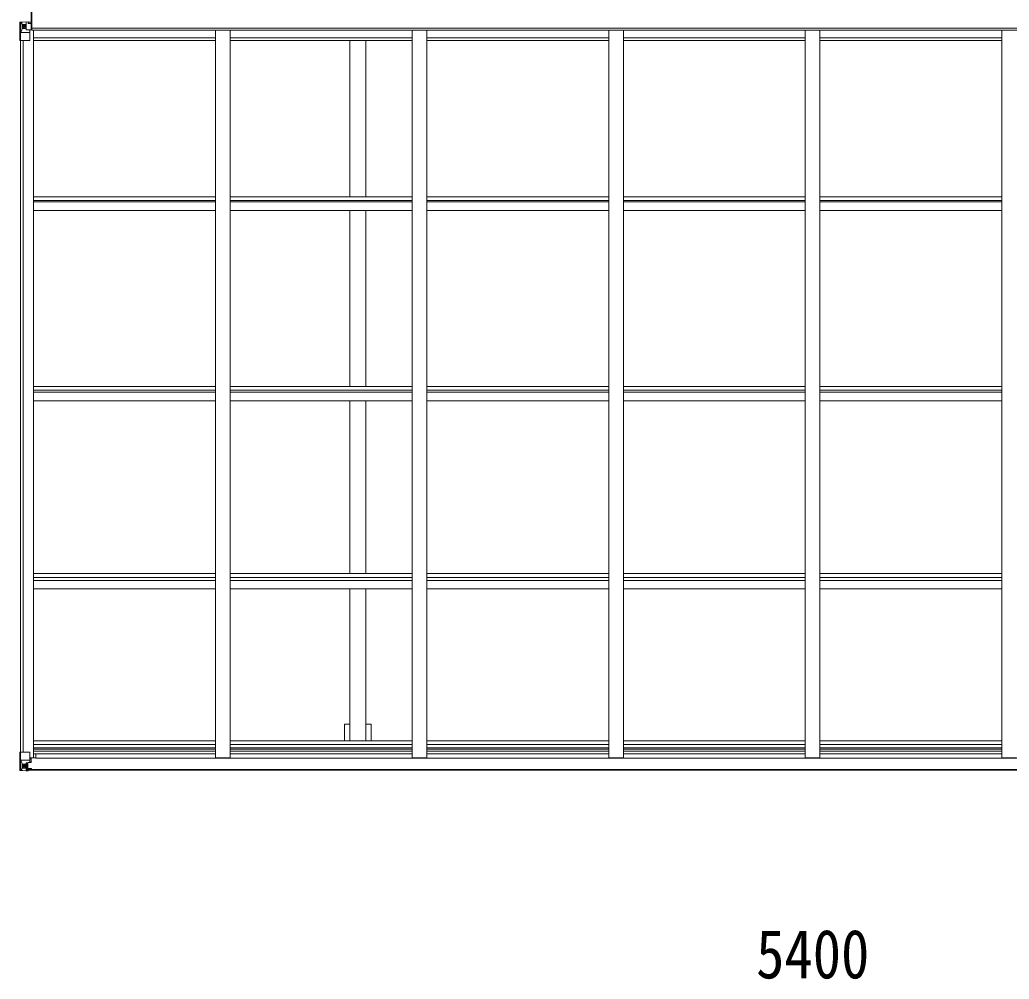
# Model space of a CAD drawing. Units: millimetres at full size; details may follow other scales. Extents: x -9783 to 33754, y -10064 to 6752.
# Drawn here: x 1770 to 5142, y -71 to 3197 of the extents above; entities that cross this region are included whole.
import ezdxf
from ezdxf.enums import TextEntityAlignment as Align

# ---------------------------------------------------------------- set-up
doc = ezdxf.new("R2010")
doc.units = ezdxf.units.MM
doc.header["$LTSCALE"] = 35
for name, color, linetype, lineweight in [('0-1_本体', 4, 'Continuous', 9), ('0-7_合掌部品', 3, 'Continuous', 9), ('0-A_寸法', 6, 'Continuous', 9), ('0-F_PARTS1', 7, 'Continuous', 9)]:
    doc.layers.add(name, color=color, linetype=linetype, lineweight=lineweight)
doc.styles.add('ＭＳ ゴシック', font='')
doc.styles.get('ＭＳ ゴシック').set_extended_font_data('MS Gothic')

msp = doc.modelspace()

# ---------------------------------------------------------------- linework, layer by layer
at = {"layer": '0-1_本体'}
for p, q in [((1798.7, 3188.86), (1809.2, 3188.86)), ((1808.16, 3163.41), (1811.7, 3163.41)), ((7132.7, 3168.81), (1811.7, 3169.09)), ((1811.7, 3165.77), (1811.7, 3162.12)), ((7132.7, 3162.12), (1811.7, 3162.12)), ((1817.2, 3162.12), (1817.2, 682.88)), ((2437.2, 3162.12), (2437.2, 683.3)), ((2487.2, 3162.12), (2487.2, 683.3)), ((3107.2, 3162.12), (3107.2, 683.3)), ((3157.2, 3162.12), (3157.2, 683.3)), ((3777.2, 3162.12), (3777.2, 683.3)), ((3827.2, 3162.12), (3827.2, 683.3)), ((4447.2, 3162.12), (4447.2, 683.3)), ((4497.2, 3162.12), (4497.2, 683.3)), ((5117.2, 3162.12), (5117.2, 683.3)), ((1772.2, 3127.06), (1772.2, 701.97)), ((1781.2, 3127.06), (1781.2, 701.97)), ((1781.9, 3127.06), (1781.9, 701.97)), ((1817.2, 3135.31), (2437.2, 3135.31)), ((1817.2, 3126.19), (2437.2, 3126.19)), ((2487.2, 3135.31), (3107.2, 3135.31)), ((2487.2, 3126.19), (3107.2, 3126.19)), ((2894.7, 3126.19), (2894.7, 2594.37)), ((2949.7, 3126.19), (2949.7, 2594.37)), ((3157.2, 3135.31), (3777.2, 3135.31)), ((3157.2, 3126.19), (3777.2, 3126.19)), ((3827.2, 3135.31), (4447.2, 3135.31)), ((3827.2, 3126.19), (4447.2, 3126.19)), ((4497.2, 3135.31), (5117.2, 3135.31)), ((4497.2, 3126.19), (5117.2, 3126.19)), ((1817.2, 2581.35), (2437.2, 2581.35)), ((1817.2, 2577.47), (2437.2, 2577.47)), ((1817.23, 2594.37), (2437.2, 2594.37)), ((2487.2, 2594.37), (3107.2, 2594.37)), ((2487.2, 2581.35), (3107.2, 2581.35)), ((2487.2, 2577.47), (3107.2, 2577.47)), ((3157.2, 2594.37), (3777.2, 2594.37)), ((3157.2, 2581.35), (3777.2, 2581.35)), ((3157.2, 2577.47), (3777.2, 2577.47)), ((3827.2, 2594.37), (4447.2, 2594.37)), ((3827.2, 2581.35), (4447.2, 2581.35)), ((3827.2, 2577.47), (4447.2, 2577.47)), ((4497.2, 2594.37), (5117.2, 2594.37)), ((4497.2, 2581.35), (5117.2, 2581.35)), ((4497.2, 2577.47), (5117.2, 2577.47)), ((1817.2, 2547.68), (2437.2, 2547.68)), ((2487.2, 2547.68), (3107.2, 2547.68)), ((2894.7, 2547.68), (2894.7, 1948.38)), ((2949.7, 2547.68), (2949.7, 1948.38)), ((3157.2, 2547.68), (3777.2, 2547.68)), ((3827.2, 2547.68), (4447.2, 2547.68)), ((4497.2, 2547.68), (5117.2, 2547.68)), ((1817.2, 1948.38), (2437.2, 1948.38)), ((1817.2, 1935.43), (2437.2, 1935.43)), ((1817.2, 1928.29), (2437.2, 1928.29)), ((2487.2, 1948.38), (3107.2, 1948.38)), ((2487.2, 1935.43), (3107.2, 1935.43)), ((2487.2, 1928.29), (3107.2, 1928.29)), ((3157.2, 1948.38), (3777.2, 1948.38)), ((3157.2, 1935.43), (3777.2, 1935.43)), ((3157.2, 1928.29), (3777.2, 1928.29)), ((3827.2, 1948.38), (4447.2, 1948.38)), ((3827.2, 1935.43), (4447.2, 1935.43)), ((3827.2, 1928.29), (4447.2, 1928.29)), ((4497.2, 1948.38), (5117.2, 1948.38)), ((4497.2, 1935.43), (5117.2, 1935.43)), ((4497.2, 1928.29), (5117.2, 1928.29)), ((1817.2, 1898.84), (2437.2, 1898.84)), ((2487.2, 1898.84), (3107.2, 1898.84)), ((2894.7, 1898.84), (2894.7, 1310.34)), ((2949.7, 1898.84), (2949.7, 1310.34)), ((3157.2, 1898.84), (3777.2, 1898.84)), ((3827.2, 1898.84), (4447.2, 1898.84)), ((4497.2, 1898.84), (5117.2, 1898.84)), ((1817.2, 1310.34), (2437.2, 1310.34)), ((1817.2, 1297.51), (2437.2, 1297.51)), ((1817.2, 1287.35), (2437.2, 1287.35)), ((2487.2, 1310.34), (3107.2, 1310.34)), ((2487.2, 1297.51), (3107.2, 1297.51)), ((2487.2, 1287.35), (3107.2, 1287.35)), ((3157.2, 1310.34), (3777.2, 1310.34)), ((3157.2, 1297.51), (3777.2, 1297.51)), ((3157.2, 1287.35), (3777.2, 1287.35)), ((3827.2, 1310.34), (4447.2, 1310.34)), ((3827.2, 1297.51), (4447.2, 1297.51)), ((3827.2, 1287.35), (4447.2, 1287.35)), ((4497.2, 1310.34), (5117.2, 1310.34)), ((4497.2, 1297.51), (5117.2, 1297.51)), ((4497.2, 1287.35), (5117.2, 1287.35)), ((1817.2, 1258.39), (2437.2, 1258.39)), ((2487.2, 1258.39), (3107.2, 1258.39)), ((2894.7, 1258.39), (2894.7, 740.93)), ((2949.7, 1258.39), (2949.7, 740.93)), ((3157.2, 1258.39), (3777.2, 1258.39)), ((3827.2, 1258.39), (4447.2, 1258.39)), ((4497.2, 1258.39), (5117.2, 1258.39)), ((2967.4, 797.2), (2949.7, 797.2)), ((2967.4, 797.2), (2967.4, 740.93)), ((1817.2, 740.93), (2437.2, 740.93)), ((1817.2, 728.1), (2437.2, 728.1)), ((1817.2, 716.76), (2437.2, 716.76)), ((1817.2, 712.98), (2437.2, 712.98)), ((2487.2, 740.93), (3107.2, 740.93)), ((2487.2, 728.1), (3107.2, 728.1)), ((2487.2, 716.76), (3107.2, 716.76)), ((2487.2, 712.98), (3107.2, 712.98)), ((3157.2, 740.93), (3777.2, 740.93)), ((3157.2, 728.1), (3777.2, 728.1)), ((3157.2, 716.76), (3777.2, 716.76)), ((3157.2, 712.98), (3777.2, 712.98)), ((3827.2, 740.93), (4447.2, 740.93)), ((3827.2, 728.1), (4447.2, 728.1)), ((3827.2, 716.76), (4447.2, 716.76)), ((3827.2, 712.98), (4447.2, 712.98)), ((4497.2, 740.93), (5117.2, 740.93)), ((4497.2, 728.1), (5117.2, 728.1)), ((4497.2, 716.76), (5117.2, 716.76)), ((4497.2, 712.98), (5117.2, 712.98)), ((1804.2, 682.88), (1817.2, 682.88)), ((1817.2, 705.9), (2437.2, 705.9)), ((1817.2, 696.54), (2437.2, 696.54)), ((1824.7, 696.54), (1824.7, 681.46)), ((1824.7, 681.46), (7119.7, 681.46)), ((2437.2, 683.3), (2487.2, 683.3)), ((2487.2, 705.9), (3107.2, 705.9)), ((2487.2, 696.54), (3107.2, 696.54)), ((3107.2, 683.3), (3157.2, 683.3)), ((3157.2, 705.9), (3777.2, 705.9)), ((3157.2, 696.54), (3777.2, 696.54)), ((3777.2, 683.3), (3827.2, 683.3)), ((3827.2, 705.9), (4447.2, 705.9)), ((3827.2, 696.54), (4447.2, 696.54)), ((4447.2, 683.3), (4497.2, 683.3)), ((4497.2, 705.9), (5117.2, 705.9)), ((4497.2, 696.54), (5117.2, 696.54)), ((5117.2, 683.3), (5167.2, 683.3)), ((1793.7, 643.26), (7150.7, 643.26)), ((1793.7, 641.2), (7150.7, 641.2))]:
    msp.add_line(p, q, dxfattribs=at)
msp.add_lwpolyline([(2894.7, 797.2), (2877, 797.2), (2877, 740.93)], dxfattribs=at)
at = {"layer": '0-7_合掌部品'}
for p, q in [((1770.2, 3187.77), (1770.2, 3127.06)), ((1771.14, 3188.73), (1771.14, 3188.78)), ((1780.11, 3189.16), (1772.19, 3188.69)), ((1773.05, 3187.72), (1773.05, 3187.65)), ((1773.05, 3127.06), (1773.05, 3187.65)), ((1777.02, 3184.27), (1774.28, 3187.94)), ((1777.87, 3180.77), (1780.2, 3180.82)), ((1777.87, 3167.29), (1777.87, 3180.77)), ((1792.2, 3189.95), (1780.2, 3189.17)), ((1780.2, 3180.82), (1792.2, 3180.82)), ((1784.72, 3173.62), (1784.72, 3172.66)), ((1792.2, 3163.28), (1792.2, 3190.06)), ((1798.7, 3190.46), (1798.7, 3184.52)), ((1807.7, 3185.09), (1798.7, 3185.14)), ((1808.7, 3164.22), (1808.7, 3184.37)), ((1773.59, 3153.95), (1777.74, 3166.03)), ((1773.59, 3153.95), (1780.2, 3153.73)), ((1780.2, 3167.26), (1777.87, 3167.29)), ((1780.2, 3167.26), (1780.2, 3167.26)), ((1792.2, 3167.26), (1780.2, 3167.26)), ((1780.2, 3153.73), (1804.2, 3153.73)), ((1792.2, 3163.28), (1798.7, 3163.28)), ((1793.03, 3163.07), (1793.03, 3163.28)), ((1803.38, 3161.42), (1793.03, 3163.07)), ((1795.73, 3163.28), (1803.38, 3162.05)), ((1798.7, 3163.28), (1807.7, 3163.31)), ((1803.38, 3162.05), (1803.38, 3161.42)), ((1804.2, 3128.06), (1804.2, 3161.16)), ((1770.2, 3127.06), (1803.2, 3127.06))]:
    msp.add_line(p, q, dxfattribs=at)
msp.add_lwpolyline([(1810.7, 3165.75), (1810.7, 3228.75), (1809.2, 3228.75), (1809.2, 3165.75)], close=True, dxfattribs=at)
for points in [[(1810.7, 3165.75), (1811.7, 3165.75), (1811.7, 3228.75), (1810.7, 3228.75)], [(1771.14, 3188.78), (1780.2, 3189.33), (1798.7, 3190.46)], [(1783.76, 3175.54), (1782.8, 3175.54), (1782.8, 3174.58), (1783.76, 3174.58)], [(1785.68, 3176.5), (1785.68, 3177.46), (1784.72, 3177.46), (1784.72, 3176.5)], [(1784.72, 3172.66), (1785.68, 3172.66), (1785.68, 3173.62)], [(1786.64, 3174.58), (1787.6, 3174.58), (1787.6, 3175.54), (1786.64, 3175.54)], [(1808.7, 3184.37), (1808.69, 3184.48), (1798.7, 3184.52)]]:
    msp.add_lwpolyline(points, dxfattribs=at)
msp.add_circle((1785.2, 3175.06), 5.3, dxfattribs=at)
for centre, radius, start, end in [((1771.2, 3187.78), 1, 93.50017, 180.00079), ((1771.2, 3187.77), 0.999, 93.4424, 179.95083), ((1771.2, 3187.73), 0.999, 93.4424, 179.95083), ((1772.36, 3201.38), 12.7, 269.24466, 275.10311), ((1774.33, 3187.77), 1.28, 131.17831, 182.45895), ((1783.76, 3176.5), 0.96, 270, 0), ((1783.76, 3173.62), 0.96, 0, 90), ((1786.64, 3176.5), 0.96, 180, 270), ((1786.64, 3173.62), 0.96, 90, 180), ((1793.14, 3164), 0.937, 230.93398, 263.26766), ((1803.27, 3161.12), 0.937, 2.32209, 83.26766), ((1803.27, 3160.49), 0.937, 2.32209, 83.26766), ((1803.2, 3128.06), 1, 270, 0)]:
    msp.add_arc(centre, radius, start, end, dxfattribs=at)
for centre, major_axis, ratio, start_param, end_param in [((1972.14, 3201.09), (201, 12.36), 0.060933, 3.1373463, 3.1378449), ((1773.14, 3188.85), (2, 0.12), 0.060933, 3.1378449, 4.2119296), ((1773.33, 3185.76), (-0.02, 3), 0.466854, 5.5234897, 6.1575023), ((1775, 3180.69), (0.03, 5), 0.573921, 4.7320603, 5.5159136), ((1698.46, 3180.82), (81.75, 0), 0.061163, 0, 0.0007725), ((1807.7, 3184.38), (1, -0.012), 0.707053, 0.1587743, 1.5795216), ((1774.31, 3156.29), (0.85, 2.32), 0.403757, 2.3087461, 3.2744049), ((1776.47, 3167.32), (0, 3), 0.468246, 4.2703918, 4.7058971), ((1807.7, 3164.22), (1, 0.021), 0.906239, 4.6936843, 6.2644806)]:
    msp.add_ellipse(centre, major_axis=major_axis, ratio=ratio, start_param=start_param, end_param=end_param, dxfattribs=at)
at = {"layer": '0-F_PARTS1'}
for p, q in [((1773.05, 701.97), (1803.2, 701.97)), ((1773.05, 701.97), (1773.05, 641.38)), ((1773.59, 675.08), (1780.2, 675.3)), ((1773.59, 675.08), (1777.74, 663)), ((1780.2, 675.3), (1804.2, 675.3)), ((1804.2, 700.97), (1804.2, 667.87)), ((1824.7, 682.7), (1804.2, 682.7)), ((1808.7, 678.97), (1804.2, 678.97)), ((1808.7, 682.7), (1808.7, 667.1)), ((1770.2, 641.26), (1770.2, 641.3)), ((1773.05, 641.31), (1773.05, 641.38)), ((1777.02, 644.76), (1774.28, 641.09)), ((1780.2, 661.77), (1777.87, 661.74)), ((1777.87, 661.74), (1777.87, 648.26)), ((1777.87, 648.26), (1780.2, 648.2)), ((1780.2, 661.77), (1792.2, 661.77)), ((1780.2, 661.77), (1780.2, 661.77)), ((1780.2, 648.21), (1792.2, 648.21)), ((1785.68, 655.41), (1785.68, 656.37)), ((1791.2, 648.21), (1792.2, 648.21)), ((1792.2, 665.06), (1792.2, 638.97)), ((1793.7, 661.77), (1792.2, 661.77)), ((1793.7, 648.21), (1792.2, 648.21)), ((1793.7, 644.67), (1792.2, 644.67)), ((1803.38, 667.61), (1793.03, 665.96)), ((1793.03, 665.32), (1803.38, 666.98)), ((1793.03, 665.96), (1793.03, 665.32)), ((1797.7, 658.17), (1793.7, 658.17)), ((1797.7, 649.96), (1793.7, 649.96)), ((1794.2, 645.03), (1793.7, 645.03)), ((1793.81, 646.33), (1797.7, 646.33)), ((1794.2, 646.13), (1794.2, 645.96)), ((1794.2, 645.96), (1794.2, 645.96)), ((1804.2, 645.87), (1794.2, 645.96)), ((1794.2, 644.01), (1794.2, 645.96)), ((1802.2, 644.03), (1794.2, 644.03)), ((1802.2, 644.01), (1794.2, 644.01)), ((1797.7, 666.07), (1797.7, 646.1)), ((1798.7, 640.38), (1798.7, 641.2)), ((1803.38, 666.98), (1803.38, 667.61)), ((1803.66, 667.05), (1807.7, 667.09)), ((1803.7, 640.77), (1803.7, 641.2)), ((1804, 640.77), (1803.7, 640.77)), ((1804, 640.77), (1805.69, 641.2)), ((1804.2, 645.87), (1804.2, 644.27)), ((1804.2, 644.27), (1809.2, 644.27)), ((1807.7, 668.82), (1808.7, 668.82)), ((1808.7, 667.1), (1807.7, 667.09)), ((1809.2, 643.26), (1809.2, 644.27)), ((1809.2, 644.27), (1810.2, 644.27)), ((1810.2, 645.95), (1810.2, 645.83)), ((1810.2, 644.27), (1810.2, 645.83)), ((1810.2, 644.27), (1810.2, 643.26)), ((1771.14, 640.3), (1771.14, 640.26)), ((1771.14, 640.25), (1771.14, 640.25)), ((1780.11, 639.87), (1772.19, 640.34)), ((1792.2, 639.08), (1780.2, 639.86)), ((1792.2, 639.85), (1798.7, 639.45)), ((1798.7, 638.57), (1792.2, 638.97)), ((1798.7, 640.38), (1793.7, 640.47)), ((1798.7, 639.97), (1798.7, 640.38)), ((1798.7, 639.97), (1798.7, 639.45)), ((1798.7, 639.45), (1798.7, 638.57))]:
    msp.add_line(p, q, dxfattribs=at)
for points in [[(1770.2, 641.3), (1770.2, 701.97), (1773.05, 701.97)], [(1783.76, 654.45), (1782.8, 654.45), (1782.8, 653.49), (1783.76, 653.49)], [(1785.68, 656.37), (1784.72, 656.37), (1784.72, 655.41)], [(1784.72, 652.53), (1784.72, 651.57), (1785.68, 651.57), (1785.68, 652.53)], [(1786.64, 653.49), (1787.6, 653.49), (1787.6, 654.45), (1786.64, 654.45)], [(1798.7, 639.97), (1793.7, 639.97), (1793.7, 665.43)], [(1809.2, 645.99), (1794.2, 646.13), (1794.2, 646.13)], [(1794.2, 645.03), (1802.2, 645.03), (1802.2, 643.26)], [(1807.7, 667.09), (1807.7, 668.82), (1804.2, 668.84)], [(1804.2, 645.87), (1804.2, 645.88), (1810.2, 645.83)], [(1771.14, 640.25), (1780.2, 639.7), (1792.2, 638.97)]]:
    msp.add_lwpolyline(points, dxfattribs=at)
msp.add_circle((1785.2, 653.97), 5.3, dxfattribs=at)
for centre, radius, start, end in [((1803.2, 700.97), 1, 0, 90), ((1771.2, 641.3), 0.999, 180.04917, 266.5576), ((1771.2, 641.26), 0.999, 180.04917, 266.5576), ((1771.2, 641.25), 1, 179.99921, 266.49983), ((1774.33, 641.26), 1.28, 177.54105, 228.82169), ((1783.76, 655.41), 0.96, 270, 0), ((1783.76, 652.53), 0.96, 0, 90), ((1786.64, 655.41), 0.96, 180, 270), ((1786.64, 652.53), 0.96, 90, 180), ((1793.14, 665.03), 0.937, 96.73234, 177.67791), ((1793.14, 664.39), 0.937, 96.73234, 177.67791), ((1794.2, 646.46), 0.5, 179.95536, 269.47105), ((1794.2, 643.53), 0.5, 89.99891, 179.99891), ((1794.2, 643.51), 0.5, 90.00309, 180.00198), ((1794.22, 646.64), 0.513, 178.95293, 268.11972), ((1803.27, 668.54), 0.937, 276.73234, 357.67791), ((1803.27, 667.91), 0.937, 276.73234, 357.67791), ((1809.34, 638.31), 7.69, 83.56574, 91.03001), ((1772.36, 627.65), 12.7, 84.89689, 90.75534)]:
    msp.add_arc(centre, radius, start, end, dxfattribs=at)
for centre, major_axis, ratio, start_param, end_param in [((1774.31, 672.74), (0.85, -2.32), 0.403757, 3.0087805, 3.9744392), ((1773.33, 643.27), (-0.02, -3), 0.466854, 0.125683, 0.7596956), ((1775, 648.34), (0.03, -5), 0.573921, 0.7672717, 1.551125), ((1776.47, 661.71), (0, -3), 0.468246, 1.5772882, 2.0127935), ((1698.46, 648.21), (81.75, 0), 0.061163, 6.2824128, 6.2831853), ((1773.14, 640.18), (2, -0.12), 0.060933, 2.0712557, 3.1453404), ((1972.14, 627.94), (201, -12.36), 0.060933, 3.1453404, 3.145839)]:
    msp.add_ellipse(centre, major_axis=major_axis, ratio=ratio, start_param=start_param, end_param=end_param, dxfattribs=at)

# ---------------------------------------------------------------- texts
at = {"layer": '0-A_寸法', "color": 7, "style": 'ＭＳ ゴシック', "width": 0.85}
msp.add_text('5400', height=166.8, dxfattribs=at).set_placement((4279.7, -118.59), align=Align.BOTTOM_LEFT)

doc.saveas('drawing.dxf')
